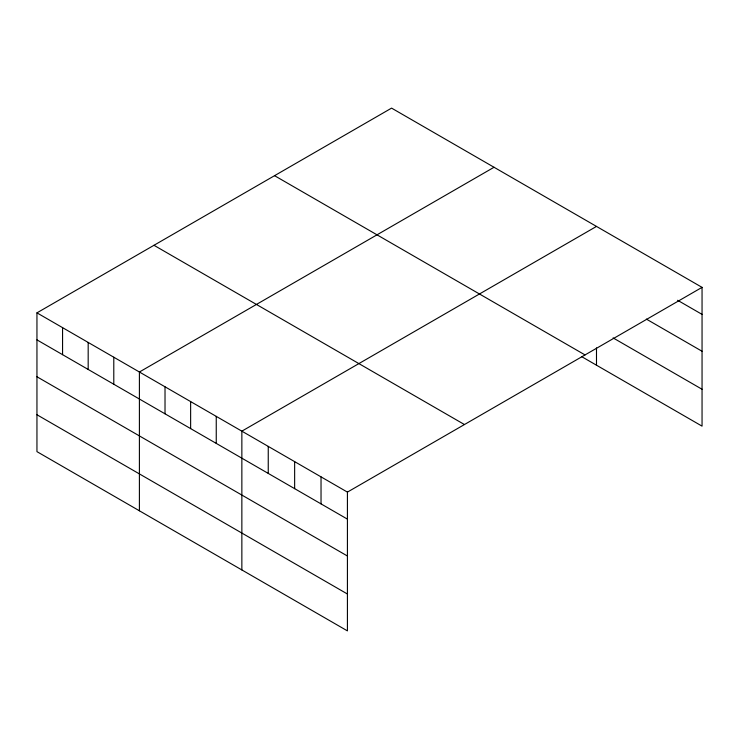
<?xml version="1.0" encoding="UTF-8"?>
<svg xmlns="http://www.w3.org/2000/svg" width="739" height="739" viewBox="0 0 739 739"><rect width="100%" height="100%" fill="white"/><g stroke="black" fill="none" stroke-linecap="round" stroke-linejoin="round"><path stroke-width="1.11" d="M36.95 312.856L347.422 492.109L347.422 630.884L36.95 451.64L36.95 312.856L391.578 108.116L702.05 287.36L702.05 426.144L581.713 356.669M494.04 167.263L139.403 372.013L139.403 510.788M596.493 226.42L241.856 431.16L241.856 569.945M347.422 492.109L702.05 287.36M677.617 300.274L702.05 314.38M646.339 319.091L702.05 351.256M613.102 337.908L702.05 389.259M274.557 175.679L585.02 354.923M153.98 245.293L464.443 424.537M36.95 339.875L347.422 519.12M36.95 376.761L347.422 556.005M36.95 414.755L347.422 594.008M596.493 347.912L596.493 365.195M321.031 476.867L321.031 503.887M294.639 461.635L294.639 488.655M268.248 446.393L268.248 473.413M216.25 416.371L216.25 443.391M190.634 401.582L190.634 428.602M165.019 386.802L165.019 413.812M113.788 357.223L113.788 384.243M88.181 342.434L88.181 369.454M62.566 327.645L62.566 354.665"/></g></svg>
